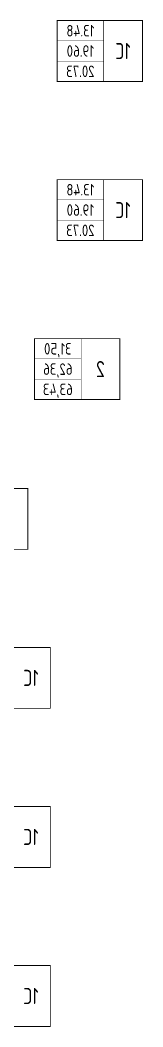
# Model space of a CAD drawing. Header units: millimetres. Extents: x 0 to 145404, y 0 to 194550.
# Drawn here: x 96163 to 98830, y 126401 to 148241 of the extents above; entities that cross this region are included whole.
import ezdxf
from ezdxf.enums import TextEntityAlignment as Align

# ---------------------------------------------------------------- set-up
doc = ezdxf.new("R2010")
doc.units = ezdxf.units.MM
doc.styles.add('ГОСТ 2.304', font='CS_Gost2304.shx')

# ---------------------------------------------------------------- blocks, each defined once
blk = doc.blocks.new('Квартира 1С 3450 тип 9-1')
at = {"ltscale": 75, "const_width": 20}
blk.add_lwpolyline([(-11094, 2485), (-9240, 2485), (-9240, 1165), (-11094, 1165)], close=True, dxfattribs=at)
at = {"ltscale": 75, "const_width": 8.8, "elevation": 227}
for points in [[(-10252, 2485), (-10252, 1165)], [(-9240, 2045), (-10252, 2045)], [(-9240, 1605), (-10252, 1605)]]:
    blk.add_lwpolyline(points, dxfattribs=at)
at = {"ltscale": 75, "style": 'ГОСТ 2.304'}
for s, height, p in [('13.48', 250, (-9746, 2265)), ('1С', 350, (-10673, 1825)), ('19.60', 250, (-9746, 1825)), ('20.73', 250, (-9746, 1385))]:
    blk.add_text(s, height=height, dxfattribs=at).set_placement(p, align=Align.MIDDLE_CENTER)
blk = doc.blocks.new('Квартира 1С 3450 тип 9')
at = {"ltscale": 75, "const_width": 20}
blk.add_lwpolyline([(-11094, 2485), (-9240, 2485), (-9240, 1165), (-11094, 1165)], close=True, dxfattribs=at)
at = {"ltscale": 75, "const_width": 8.8, "elevation": 227}
for points in [[(-10252, 2485), (-10252, 1165)], [(-9240, 2045), (-10252, 2045)], [(-9240, 1605), (-10252, 1605)]]:
    blk.add_lwpolyline(points, dxfattribs=at)
at = {"ltscale": 75, "style": 'ГОСТ 2.304'}
for s, height, p in [('13.48', 250, (-9746, 2265)), ('1С', 350, (-10673, 1825)), ('19.60', 250, (-9746, 1825)), ('20.73', 250, (-9746, 1385))]:
    blk.add_text(s, height=height, dxfattribs=at).set_placement(p, align=Align.MIDDLE_CENTER)
blk = doc.blocks.new('Квартира 2К 6450 тип 8 перекидная')
at = {"ltscale": 75, "const_width": 20, "elevation": 0}
blk.add_lwpolyline([(-10404, -2405), (-8550, -2405), (-8550, -3725), (-10404, -3725)], close=True, dxfattribs=at)
at = {"ltscale": 75, "const_width": 8.8, "elevation": 227}
for points in [[(-9562, -2405), (-9562, -3725)], [(-8550, -2845), (-9562, -2845)], [(-8550, -3285), (-9562, -3285)]]:
    blk.add_lwpolyline(points, dxfattribs=at)
at = {"ltscale": 75, "style": 'ГОСТ 2.304'}
for s, height, p in [('31,50', 250, (-9056, -2625)), ('2', 350, (-9983, -3065)), ('62,36', 250, (-9056, -3065)), ('63,43', 250, (-9056, -3505))]:
    blk.add_text(s, height=height, dxfattribs=at).set_placement(p, align=Align.MIDDLE_CENTER)
blk = doc.blocks.new('V_Section_1')
for name, p in [('Квартира 1С 3450 тип 9-1', (7150, -34950)), ('Квартира 2К 6450 тип 8 перекидная', (6950, -36960, 0)), ('Квартира 1С 3450 тип 9', (7150, -38400))]:
    blk.add_blockref(name, p)
blk = doc.blocks.new('Квартира 2К 6450 тип 8-1 перекидная')
at = {"ltscale": 75, "const_width": 20, "elevation": 0}
blk.add_lwpolyline([(-12404, 6535), (-10550, 6535), (-10550, 5215), (-12404, 5215)], close=True, dxfattribs=at)
blk = doc.blocks.new('V_Section_2')
for name, p in [('Квартира 2К 6450 тип 8-1 перекидная', (8950, -7500, 0)), ('Квартира 1С 3450 тип 9-1', (7150, -6900)), ('Квартира 1С 3450 тип 9', (7150, -10350)), ('Квартира 1С 3450 тип 9-1', (7150, -13800))]:
    blk.add_blockref(name, p)

msp = doc.modelspace()

# ---------------------------------------------------------------- block references
at = {"xscale": -1}
for name, p in [('V_Section_1', (94875, 180696)), ('V_Section_2', (92875, 139046, 0))]:
    msp.add_blockref(name, p, dxfattribs=at)

doc.saveas('drawing.dxf')
